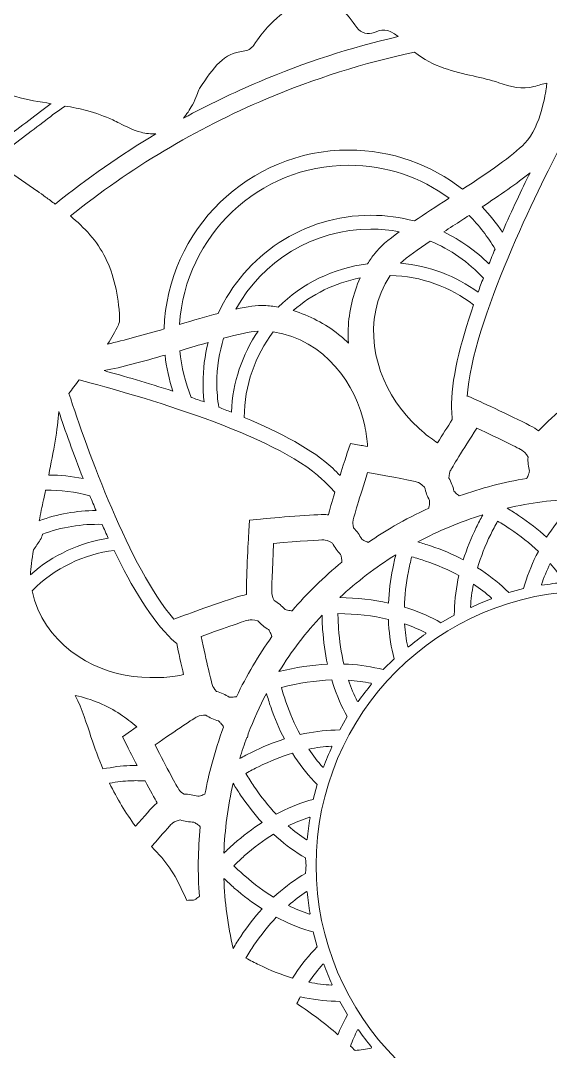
# Model space of a CAD drawing. Header units: millimetres. Extents: x -1844 to 2932, y -490 to 399.
# Drawn here: x -717.1 to -624.4, y -205.6 to -25.3 of the extents above; entities that cross this region are included whole.
import ezdxf

# ---------------------------------------------------------------- set-up
doc = ezdxf.new("R2010")
doc.units = ezdxf.units.MM
doc.header["$MEASUREMENT"] = 0
doc.layers.add('Layer 3', color=7, linetype='Continuous')

# ---------------------------------------------------------------- blocks, each defined once
blk = doc.blocks.new('block 2')
at = {"layer": 'Layer 3', "lineweight": 0}
for points, knots in [([(-427.53, 398.64), (-673.02, 398.64), (-872.03, 199.63), (-872.03, -45.86), (-872.03, -291.35), (-673.02, -490.36), (-427.53, -490.36), (-182.04, -490.36), (16.97, -291.35), (16.97, -45.86), (16.97, 199.63), (-182.04, 398.64), (-427.53, 398.64)], [0, 0, 0, 0, 1, 1, 1, 2, 2, 2, 3, 3, 3, 4, 4, 4, 4]), ([(-688.63, -42.4), (-688.07, -41.71), (-687.55, -40.94), (-687.06, -40.06), (-686.73, -39.47), (-686.5, -38.89), (-686.31, -38.37), (-686.13, -37.92), (-685.97, -37.49), (-685.79, -37.21), (-683.36, -33.44), (-681.52, -30.95), (-678.17, -30.67), (-677.43, -30.6), (-676.75, -30.21), (-676.33, -29.6), (-675.44, -28.32), (-674.67, -27.33), (-673.9, -26.48), (-671.14, -23.43), (-667.92, -21.55), (-665.28, -21.44), (-663.71, -21.37), (-662.33, -21.93), (-661.06, -23.13), (-660.02, -24.1), (-659.15, -25.29), (-658.27, -26.54), (-657.58, -27.51), (-656.3, -27.87), (-655.21, -27.38), (-654.07, -26.87), (-652.87, -26.57), (-651.05, -28.11), (-659.34, -30.03), (-667.47, -32.65), (-675.38, -36), (-679.92, -37.92), (-684.34, -40.06), (-688.63, -42.4)], [0, 0, 0, 0, 1, 1, 1, 2, 2, 2, 3, 3, 3, 4, 4, 4, 5, 5, 5, 6, 6, 6, 7, 7, 7, 8, 8, 8, 9, 9, 9, 10, 10, 10, 11, 11, 11, 12, 12, 12, 13, 13, 13, 13]), ([(-732.71, -44.27), (-732.71, -44.27), (-733.1, -44), (-733.1, -44), (-734.5, -43.05), (-735.91, -42.07), (-737.27, -41.05), (-735.26, -37.51), (-732.62, -33.45), (-729.24, -29.3), (-728.05, -32.27), (-726.27, -34.51), (-723.86, -36.08), (-720.15, -38.47), (-715.9, -39.19), (-711.77, -39.85), (-712.4, -40.28), (-713.01, -40.74), (-713.62, -41.2), (-715.01, -42.25), (-716.4, -43.31), (-717.79, -44.36), (-718.84, -45.15), (-719.89, -45.95), (-720.93, -46.75), (-723.88, -46.52), (-726.81, -46.24), (-729.73, -45.89), (-730.81, -45.38), (-731.83, -44.88), (-732.71, -44.27)], [0, 0, 0, 0, 1, 1, 1, 2, 2, 2, 3, 3, 3, 4, 4, 4, 5, 5, 5, 6, 6, 6, 7, 7, 7, 8, 8, 8, 9, 9, 9, 10, 10, 10, 10]), ([(-674.11, -39.01), (-665.7, -35.45), (-657.03, -32.72), (-648.18, -30.82), (-644.93, -33.42), (-641.23, -34.25), (-637.9, -35), (-636.33, -35.35), (-634.85, -35.68), (-633.44, -36.17), (-631.41, -36.87), (-629.25, -37.44), (-627.27, -36.85), (-626.45, -36.6), (-625.71, -36.4), (-625.02, -36.26), (-625.02, -36.26), (-625.16, -37.39), (-625.16, -37.39), (-625.17, -37.46), (-626.01, -43.86), (-628.86, -46.77), (-631.06, -49.02), (-635.3, -51.9), (-639.77, -54.83), (-645.26, -50.52), (-652.17, -47.95), (-659.68, -47.95), (-677.16, -47.95), (-691.45, -61.89), (-692.01, -79.25), (-695.51, -80.27), (-698.99, -81.26), (-701.91, -81.9), (-701.2, -80.84), (-700.55, -79.74), (-700.02, -78.56), (-699.85, -78.19), (-699.77, -77.79), (-699.79, -77.39), (-700.01, -73.21), (-700.82, -69.75), (-702.27, -66.82), (-703.74, -63.85), (-705.99, -61.5), (-708.41, -59.49), (-697.98, -51.12), (-686.5, -44.25), (-674.11, -39.01)], [0, 0, 0, 0, 1, 1, 1, 2, 2, 2, 3, 3, 3, 4, 4, 4, 5, 5, 5, 6, 6, 6, 7, 7, 7, 8, 8, 8, 9, 9, 9, 10, 10, 10, 11, 11, 11, 12, 12, 12, 13, 13, 13, 14, 14, 14, 15, 15, 15, 16, 16, 16, 16]), ([(-721.96, -49.79), (-721.57, -49.46), (-721.17, -49.14), (-720.76, -48.83), (-719.44, -47.82), (-718.11, -46.82), (-716.79, -45.81), (-715.45, -44.8), (-714.11, -43.78), (-712.76, -42.76), (-711.6, -41.88), (-710.67, -41.15), (-709.31, -40.26), (-708.09, -40.47), (-706.73, -40.72), (-705.61, -41.03), (-703.9, -41.5), (-702.39, -42.04), (-701.01, -42.68), (-700.62, -42.86), (-700.23, -43.06), (-699.81, -43.28), (-698.69, -43.84), (-697.43, -44.48), (-696.03, -44.84), (-695.18, -45.06), (-694.31, -45.16), (-693.44, -45.13), (-699.59, -48.79), (-705.48, -52.89), (-711.06, -57.42), (-711.63, -57), (-712.2, -56.58), (-712.76, -56.18), (-713.25, -55.82), (-713.74, -55.47), (-714.21, -55.12), (-714.24, -55.1), (-714.26, -55.09), (-714.28, -55.07), (-714.28, -55.07), (-721.61, -50.04), (-721.61, -50.04), (-721.73, -49.96), (-721.84, -49.87), (-721.96, -49.79)], [0, 0, 0, 0, 1, 1, 1, 2, 2, 2, 3, 3, 3, 4, 4, 4, 5, 5, 5, 6, 6, 6, 7, 7, 7, 8, 8, 8, 9, 9, 9, 10, 10, 10, 11, 11, 11, 12, 12, 12, 13, 13, 13, 14, 14, 14, 15, 15, 15, 15]), ([(-603.3, -92.05), (-603.26, -93.25), (-603.28, -94.43), (-603.35, -95.58), (-604.7, -96.3), (-605.88, -96.96), (-606.49, -97.34), (-606.58, -97.22), (-606.68, -97.1), (-606.77, -96.99), (-607.75, -95.87), (-613.64, -90.92), (-615.42, -89.44), (-615.42, -89.44), (-616.89, -88.2), (-616.89, -88.2), (-616.89, -88.2), (-618.32, -89.49), (-618.32, -89.49), (-619.48, -90.53), (-625.06, -95.55), (-626.47, -97.09), (-626.59, -96.99), (-626.71, -96.91), (-626.83, -96.82), (-628.06, -95.99), (-635.03, -92.74), (-637.14, -91.76), (-637.14, -91.76), (-638.88, -90.95), (-638.88, -90.95), (-638.88, -90.95), (-638.97, -91.09), (-638.97, -91.09), (-638.09, -77.87), (-626.24, -54.25), (-622.55, -47.18), (-618.21, -54.38), (-603.69, -79.4), (-603.3, -92.05)], [0, 0, 0, 0, 1, 1, 1, 2, 2, 2, 3, 3, 3, 4, 4, 4, 5, 5, 5, 6, 6, 6, 7, 7, 7, 8, 8, 8, 9, 9, 9, 10, 10, 10, 11, 11, 11, 12, 12, 12, 13, 13, 13, 13]), ([(-689.3, -78.45), (-688.34, -62.94), (-675.42, -50.61), (-659.68, -50.61), (-653.12, -50.61), (-647.05, -52.75), (-642.14, -56.37), (-642.19, -56.41), (-642.25, -56.44), (-642.3, -56.48), (-644.41, -57.85), (-646.41, -59.15), (-648.2, -60.37), (-650.63, -59.72), (-653.18, -59.37), (-655.81, -59.37), (-667.65, -59.37), (-677.88, -66.41), (-682.53, -76.53), (-684.6, -77.07), (-686.88, -77.74), (-689.3, -78.45)], [0, 0, 0, 0, 1, 1, 1, 2, 2, 2, 3, 3, 3, 4, 4, 4, 5, 5, 5, 6, 6, 6, 7, 7, 7, 7]), ([(-636.36, -57.91), (-633.23, -55.84), (-630.25, -53.8), (-627.96, -51.92), (-629.41, -54.88), (-631.11, -58.46), (-632.8, -62.32), (-633.86, -60.75), (-635.05, -59.27), (-636.36, -57.91)], [0, 0, 0, 0, 1, 1, 1, 2, 2, 2, 3, 3, 3, 3]), ([(-634.08, -65.29), (-634.44, -66.15), (-634.8, -67.01), (-635.15, -67.88), (-637.45, -65.61), (-640.12, -63.71), (-643.06, -62.28), (-642, -61.59), (-640.93, -60.89), (-639.88, -60.21), (-639.47, -59.94), (-639.05, -59.67), (-638.63, -59.39), (-636.88, -61.16), (-635.35, -63.14), (-634.08, -65.29)], [0, 0, 0, 0, 1, 1, 1, 2, 2, 2, 3, 3, 3, 4, 4, 4, 5, 5, 5, 5]), ([(-656.39, -67.85), (-662.45, -68.61), (-667.9, -71.36), (-672.05, -75.43), (-672.87, -75.29), (-673.68, -75.19), (-674.49, -75.16), (-675.74, -75.09), (-677.43, -75.34), (-679.44, -75.78), (-674.84, -67.45), (-665.98, -61.79), (-655.81, -61.79), (-654.12, -61.79), (-652.47, -61.95), (-650.86, -62.25), (-652.79, -63.67), (-654.3, -64.95), (-655.15, -66.05), (-655.59, -66.62), (-656, -67.23), (-656.39, -67.85)], [0, 0, 0, 0, 1, 1, 1, 2, 2, 2, 3, 3, 3, 4, 4, 4, 5, 5, 5, 6, 6, 6, 7, 7, 7, 7]), ([(-636.13, -70.36), (-636.45, -71.18), (-636.76, -72), (-637.06, -72.82), (-640.94, -70), (-645.6, -68.18), (-650.64, -67.75), (-649.44, -66.67), (-647.56, -65.31), (-645.44, -63.87), (-641.89, -65.36), (-638.72, -67.59), (-636.13, -70.36)], [0, 0, 0, 0, 1, 1, 1, 2, 2, 2, 3, 3, 3, 4, 4, 4, 4]), ([(-650.61, -93.12), (-655.21, -87.28), (-657.59, -77.7), (-652.44, -69.9), (-646.96, -70.02), (-641.91, -71.92), (-637.85, -75.04), (-640.19, -81.78), (-641.83, -88.35), (-641.68, -93.23), (-641.66, -93.86), (-641.63, -94.49), (-641.58, -95.11), (-642.37, -96.35), (-643.33, -97.84), (-644.14, -99.16), (-645.6, -98.28), (-647.94, -96.51), (-650.61, -93.12)], [0, 0, 0, 0, 1, 1, 1, 2, 2, 2, 3, 3, 3, 4, 4, 4, 5, 5, 5, 6, 6, 6, 6]), ([(-659.75, -81.72), (-660.3, -81.19), (-660.87, -80.68), (-661.47, -80.21), (-663.83, -78.34), (-666.58, -76.91), (-669.42, -76.05), (-666.14, -73.2), (-662.13, -71.18), (-657.7, -70.34), (-658.94, -73.09), (-659.67, -76.16), (-659.79, -79.24), (-659.82, -80.06), (-659.8, -80.89), (-659.75, -81.72)], [0, 0, 0, 0, 1, 1, 1, 2, 2, 2, 3, 3, 3, 4, 4, 4, 5, 5, 5, 5]), ([(-681.6, -80.88), (-679.16, -80.23), (-676.99, -79.74), (-675.55, -79.62), (-678.32, -83.7), (-680.02, -88.57), (-680.22, -93.82), (-680.95, -93.53), (-681.7, -93.25), (-682.44, -92.96), (-682.66, -91.59), (-682.78, -90.19), (-682.78, -88.76), (-682.78, -86.02), (-682.36, -83.37), (-681.6, -80.88)], [0, 0, 0, 0, 1, 1, 1, 2, 2, 2, 3, 3, 3, 4, 4, 4, 5, 5, 5, 5]), ([(-661.22, -104.89), (-661.63, -104.47), (-662.06, -104.04), (-662.49, -103.63), (-665.93, -100.4), (-671.66, -97.38), (-677.99, -94.73), (-677.96, -89.11), (-676.06, -83.94), (-672.9, -79.77), (-663.88, -81.13), (-658.32, -89.03), (-656.9, -96.22), (-656.65, -97.46), (-656.48, -98.67), (-656.38, -99.83), (-656.88, -99.74), (-657.27, -99.68), (-657.52, -99.63), (-657.52, -99.63), (-659.41, -99.3), (-659.41, -99.3), (-659.41, -99.3), (-660.01, -101.13), (-660.01, -101.13), (-660.2, -101.72), (-660.68, -103.2), (-661.22, -104.89)], [0, 0, 0, 0, 1, 1, 1, 2, 2, 2, 3, 3, 3, 4, 4, 4, 5, 5, 5, 6, 6, 6, 7, 7, 7, 8, 8, 8, 9, 9, 9, 9]), ([(-685.01, -92.02), (-685.77, -91.75), (-686.53, -91.48), (-687.28, -91.22), (-688.3, -88.65), (-688.97, -85.92), (-689.24, -83.06), (-689.11, -83.03), (-688.99, -82.99), (-688.87, -82.95), (-687.37, -82.51), (-685.83, -82.06), (-684.32, -81.63), (-684.89, -83.91), (-685.2, -86.3), (-685.2, -88.76), (-685.2, -89.86), (-685.13, -90.95), (-685.01, -92.02)], [0, 0, 0, 0, 1, 1, 1, 2, 2, 2, 3, 3, 3, 4, 4, 4, 5, 5, 5, 6, 6, 6, 6]), ([(-690.5, -90.14), (-694.89, -88.71), (-699.08, -87.5), (-702.53, -86.55), (-699.4, -85.97), (-695.65, -84.93), (-691.84, -83.82), (-691.6, -86), (-691.15, -88.12), (-690.5, -90.14)], [0, 0, 0, 0, 1, 1, 1, 2, 2, 2, 3, 3, 3, 3]), ([(-708.67, -90.55), (-708.11, -89.75), (-707.5, -88.97), (-706.86, -88.18), (-696.4, -90.9), (-672.67, -97.72), (-664.32, -105.57), (-663.55, -106.3), (-662.82, -107.05), (-662.13, -107.81), (-662.64, -109.48), (-663.09, -111.01), (-663.26, -111.79), (-663.41, -111.77), (-663.57, -111.75), (-663.71, -111.74), (-665.21, -111.64), (-672.86, -112.31), (-675.16, -112.51), (-675.16, -112.51), (-677.08, -112.69), (-677.08, -112.69), (-677.08, -112.69), (-677.18, -114.61), (-677.18, -114.61), (-677.27, -116.16), (-677.66, -123.64), (-677.57, -125.74), (-677.72, -125.76), (-677.87, -125.78), (-678.02, -125.81), (-679.47, -126.09), (-686.7, -128.72), (-688.88, -129.52), (-688.88, -129.52), (-690.3, -130.04), (-690.3, -130.04), (-698.04, -121.12), (-705.45, -100.35), (-708.67, -90.55)], [0, 0, 0, 0, 1, 1, 1, 2, 2, 2, 3, 3, 3, 4, 4, 4, 5, 5, 5, 6, 6, 6, 7, 7, 7, 8, 8, 8, 9, 9, 9, 10, 10, 10, 11, 11, 11, 12, 12, 12, 13, 13, 13, 13]), ([(-712.21, -104.81), (-711.37, -100.72), (-710.65, -96.78), (-710.44, -93.69), (-709.33, -97), (-707.89, -101.09), (-706.2, -105.42), (-708.18, -105.03), (-710.19, -104.83), (-712.21, -104.81)], [0, 0, 0, 0, 1, 1, 1, 2, 2, 2, 3, 3, 3, 3]), ([(-641.91, -104.1), (-641.67, -103.56), (-639.74, -100.46), (-637.26, -96.61), (-633.1, -98.56), (-629.82, -100.17), (-629.32, -100.5), (-629.17, -100.61), (-628.67, -100.99), (-628.31, -101.71), (-628.35, -102.53), (-628.27, -103.35), (-628.06, -104.14), (-628.1, -104.33), (-628.16, -104.51), (-628.22, -104.69), (-628.32, -104.95), (-628.42, -105.18), (-628.53, -105.4), (-632.53, -106.06), (-636.5, -107.09), (-640.34, -108.46), (-640.44, -108.39), (-640.53, -108.32), (-640.63, -108.24), (-640.88, -108.05), (-641.09, -107.84), (-641.29, -107.61), (-641.46, -106.81), (-641.75, -106.05), (-642.15, -105.34), (-642.15, -104.72), (-641.99, -104.27), (-641.91, -104.1)], [0, 0, 0, 0, 1, 1, 1, 2, 2, 2, 3, 3, 3, 4, 4, 4, 5, 5, 5, 6, 6, 6, 7, 7, 7, 8, 8, 8, 9, 9, 9, 10, 10, 10, 11, 11, 11, 11]), ([(-651.72, -113.72), (-653.25, -114.6), (-654.77, -115.57), (-656.27, -116.59), (-656.39, -116.55), (-656.51, -116.51), (-656.63, -116.45), (-656.63, -116.45), (-656.63, -116.45), (-656.63, -116.45), (-656.92, -116.33), (-657.18, -116.19), (-657.42, -116.02), (-657.8, -115.29), (-658.27, -114.63), (-658.85, -114.05), (-659.01, -113.45), (-658.96, -112.97), (-658.93, -112.79), (-658.84, -112.19), (-657.8, -108.77), (-656.38, -104.35), (-651.86, -105.15), (-648.27, -105.86), (-647.71, -106.05), (-647.53, -106.11), (-646.95, -106.35), (-646.41, -106.95), (-646.24, -107.76), (-645.95, -108.53), (-645.55, -109.24), (-645.54, -109.43), (-645.54, -109.62), (-645.56, -109.82), (-645.59, -110.1), (-645.63, -110.37), (-645.68, -110.62), (-647.75, -111.56), (-649.78, -112.6), (-651.72, -113.72)], [0, 0, 0, 0, 1, 1, 1, 2, 2, 2, 3, 3, 3, 4, 4, 4, 5, 5, 5, 6, 6, 6, 7, 7, 7, 8, 8, 8, 9, 9, 9, 10, 10, 10, 11, 11, 11, 12, 12, 12, 13, 13, 13, 13]), ([(-705, -108.43), (-704.65, -109.29), (-704.29, -110.16), (-703.93, -111.02), (-707.3, -111.04), (-710.68, -111.63), (-713.88, -112.8), (-713.63, -111.58), (-713.37, -110.36), (-713.12, -109.16), (-713, -108.6), (-712.88, -108.04), (-712.76, -107.48), (-710.15, -107.46), (-707.54, -107.77), (-705, -108.43)], [0, 0, 0, 0, 1, 1, 1, 2, 2, 2, 3, 3, 3, 4, 4, 4, 5, 5, 5, 5]), ([(-629.95, -111.89), (-630.59, -111.46), (-631.26, -111.04), (-631.95, -110.62), (-627.93, -109.68), (-623.82, -109.13), (-619.69, -108.99), (-620.29, -109.61), (-620.86, -110.22), (-621.39, -110.84), (-622.77, -112.43), (-623.99, -114.06), (-625.05, -115.71), (-626.52, -114.36), (-628.16, -113.09), (-629.95, -111.89)], [0, 0, 0, 0, 1, 1, 1, 2, 2, 2, 3, 3, 3, 4, 4, 4, 5, 5, 5, 5]), ([(-645.37, -117.21), (-646.08, -116.97), (-646.83, -116.73), (-647.59, -116.51), (-643.95, -114.57), (-640.14, -112.99), (-636.23, -111.78), (-636.63, -112.52), (-637.02, -113.26), (-637.37, -113.98), (-638.29, -115.87), (-639.05, -117.76), (-639.64, -119.63), (-641.42, -118.71), (-643.33, -117.9), (-645.37, -117.21)], [0, 0, 0, 0, 1, 1, 1, 2, 2, 2, 3, 3, 3, 4, 4, 4, 5, 5, 5, 5]), ([(-713.69, -116.14), (-713.49, -115.84), (-713.37, -115.51), (-713.31, -115.17), (-709.96, -113.91), (-706.41, -113.34), (-702.87, -113.45), (-702.52, -114.26), (-702.15, -115.06), (-701.78, -115.86), (-706.7, -116.64), (-711.44, -118.77), (-715.41, -122.25), (-715.36, -121.11), (-715.15, -119.61), (-714.86, -117.91), (-714.48, -117.32), (-714.09, -116.74), (-713.69, -116.14)], [0, 0, 0, 0, 1, 1, 1, 2, 2, 2, 3, 3, 3, 4, 4, 4, 5, 5, 5, 6, 6, 6, 6]), ([(-637.15, -121.04), (-636.58, -119.12), (-635.81, -117.17), (-634.85, -115.2), (-634.48, -114.44), (-634.07, -113.66), (-633.63, -112.87), (-632.89, -113.31), (-632.18, -113.76), (-631.51, -114.21), (-629.65, -115.45), (-627.98, -116.78), (-626.5, -118.18), (-627.5, -120.07), (-628.29, -121.98), (-628.86, -123.91), (-628.86, -123.91), (-629.08, -124.65), (-629.08, -124.65), (-629.08, -124.65), (-631.67, -125.35), (-631.67, -125.35), (-631.67, -125.35), (-632.23, -124.82), (-632.23, -124.82), (-633.69, -123.43), (-635.34, -122.17), (-637.15, -121.04)], [0, 0, 0, 0, 1, 1, 1, 2, 2, 2, 3, 3, 3, 4, 4, 4, 5, 5, 5, 6, 6, 6, 7, 7, 7, 8, 8, 8, 9, 9, 9, 9]), ([(-669.61, -128.57), (-669.72, -128.56), (-669.84, -128.55), (-669.95, -128.53), (-670.26, -128.49), (-670.56, -128.42), (-670.84, -128.32), (-671.39, -127.71), (-672.02, -127.19), (-672.72, -126.78), (-673.03, -126.24), (-673.11, -125.77), (-673.13, -125.59), (-673.19, -124.99), (-673.08, -121.41), (-672.85, -116.77), (-668.2, -116.37), (-664.62, -116.13), (-664.03, -116.17), (-663.84, -116.19), (-663.22, -116.27), (-662.55, -116.71), (-662.17, -117.44), (-661.69, -118.11), (-661.12, -118.69), (-661.06, -118.88), (-661.02, -119.06), (-660.98, -119.25), (-660.93, -119.53), (-660.9, -119.8), (-660.89, -120.05), (-664.05, -122.63), (-666.98, -125.49), (-669.61, -128.57)], [0, 0, 0, 0, 1, 1, 1, 2, 2, 2, 3, 3, 3, 4, 4, 4, 5, 5, 5, 6, 6, 6, 7, 7, 7, 8, 8, 8, 9, 9, 9, 10, 10, 10, 11, 11, 11, 11]), ([(-715.12, -125.05), (-711.09, -121.03), (-706.03, -118.68), (-700.78, -117.99), (-697.67, -124.41), (-694.19, -130.21), (-690.63, -133.56), (-690.36, -133.82), (-690.08, -134.07), (-689.81, -134.31), (-689.47, -135.86), (-689.01, -137.95), (-688.6, -139.72), (-690.26, -140.13), (-693.16, -140.53), (-697.44, -140.03), (-704.79, -139.16), (-713.19, -134.11), (-715.12, -125.05)], [0, 0, 0, 0, 1, 1, 1, 2, 2, 2, 3, 3, 3, 4, 4, 4, 5, 5, 5, 6, 6, 6, 6]), ([(-651.99, -121.15), (-652.39, -123.22), (-652.64, -125.24), (-652.73, -127.2), (-655.38, -126.62), (-658.23, -126.3), (-661.26, -126.24), (-658.27, -123.47), (-655, -120.96), (-651.46, -118.76), (-651.66, -119.57), (-651.84, -120.37), (-651.99, -121.15)], [0, 0, 0, 0, 1, 1, 1, 2, 2, 2, 3, 3, 3, 4, 4, 4, 4]), ([(-649.96, -127.92), (-649.9, -125.91), (-649.66, -123.83), (-649.25, -121.68), (-649.09, -120.85), (-648.89, -119.99), (-648.67, -119.11), (-647.84, -119.35), (-647.04, -119.6), (-646.27, -119.86), (-644.16, -120.58), (-642.2, -121.43), (-640.4, -122.39), (-640.88, -124.48), (-641.15, -126.53), (-641.2, -128.54), (-641.2, -128.54), (-641.22, -129.31), (-641.22, -129.31), (-641.22, -129.31), (-643.55, -130.66), (-643.55, -130.66), (-643.55, -130.66), (-644.23, -130.29), (-644.23, -130.29), (-646, -129.33), (-647.91, -128.54), (-649.96, -127.92)], [0, 0, 0, 0, 1, 1, 1, 2, 2, 2, 3, 3, 3, 4, 4, 4, 5, 5, 5, 6, 6, 6, 7, 7, 7, 8, 8, 8, 9, 9, 9, 9]), ([(-624.44, -120.3), (-623.54, -121.32), (-622.73, -122.38), (-622.02, -123.47), (-622.04, -123.51), (-622.06, -123.56), (-622.08, -123.61), (-623.35, -123.72), (-624.62, -123.89), (-625.87, -124.1), (-625.9, -124.07), (-625.93, -124.03), (-625.96, -123.99), (-625.55, -122.75), (-625.04, -121.52), (-624.44, -120.3)], [0, 0, 0, 0, 1, 1, 1, 2, 2, 2, 3, 3, 3, 4, 4, 4, 5, 5, 5, 5]), ([(-637.87, -123.91), (-636.73, -124.66), (-635.68, -125.47), (-634.71, -126.34), (-634.72, -126.39), (-634.72, -126.44), (-634.73, -126.49), (-635.93, -126.93), (-637.1, -127.42), (-638.26, -127.96), (-638.3, -127.93), (-638.34, -127.9), (-638.38, -127.87), (-638.31, -126.57), (-638.14, -125.25), (-637.87, -123.91)], [0, 0, 0, 0, 1, 1, 1, 2, 2, 2, 3, 3, 3, 4, 4, 4, 5, 5, 5, 5]), ([(-665.41, -173.09), (-665.41, -146.59), (-643.94, -125.11), (-617.45, -125.11), (-590.97, -125.11), (-569.5, -146.59), (-569.5, -173.09), (-569.5, -199.58), (-590.97, -221.06), (-617.45, -221.06), (-643.94, -221.06), (-665.41, -199.58), (-665.41, -173.09)], [0, 0, 0, 0, 1, 1, 1, 2, 2, 2, 3, 3, 3, 4, 4, 4, 4]), ([(-663.41, -137.9), (-666.12, -138.02), (-668.96, -138.45), (-671.9, -139.19), (-669.71, -135.65), (-667.2, -132.36), (-664.37, -129.34), (-664.35, -130.2), (-664.32, -131.05), (-664.26, -131.86), (-664.11, -133.97), (-663.83, -135.98), (-663.41, -137.9)], [0, 0, 0, 0, 1, 1, 1, 2, 2, 2, 3, 3, 3, 4, 4, 4, 4]), ([(-660.53, -137.88), (-661, -135.92), (-661.32, -133.85), (-661.47, -131.67), (-661.53, -130.82), (-661.57, -129.94), (-661.58, -129.04), (-658.41, -129.08), (-655.46, -129.42), (-652.75, -130.06), (-652.67, -132.2), (-652.4, -134.25), (-651.93, -136.21), (-651.93, -136.21), (-651.75, -136.96), (-651.75, -136.96), (-651.75, -136.96), (-653.65, -138.86), (-653.65, -138.86), (-653.65, -138.86), (-654.39, -138.68), (-654.39, -138.68), (-656.35, -138.21), (-658.4, -137.95), (-660.53, -137.88)], [0, 0, 0, 0, 1, 1, 1, 2, 2, 2, 3, 3, 3, 4, 4, 4, 5, 5, 5, 6, 6, 6, 7, 7, 7, 8, 8, 8, 8]), ([(-677.18, -130.18), (-676.99, -130.14), (-676.37, -130.05), (-675.6, -130.31), (-675.05, -130.92), (-674.42, -131.44), (-673.71, -131.86), (-673.61, -132.02), (-673.52, -132.19), (-673.44, -132.36), (-673.32, -132.61), (-673.23, -132.85), (-673.15, -133.08), (-675.51, -136.37), (-677.59, -139.9), (-679.34, -143.59), (-679.46, -143.61), (-679.58, -143.63), (-679.7, -143.64), (-680.01, -143.68), (-680.31, -143.69), (-680.61, -143.67), (-681.3, -143.22), (-682.04, -142.89), (-682.83, -142.67), (-683.27, -142.23), (-683.46, -141.8), (-683.53, -141.62), (-683.74, -141.07), (-684.57, -137.51), (-685.54, -133.04), (-681.16, -131.45), (-677.77, -130.29), (-677.18, -130.18)], [0, 0, 0, 0, 1, 1, 1, 2, 2, 2, 3, 3, 3, 4, 4, 4, 5, 5, 5, 6, 6, 6, 7, 7, 7, 8, 8, 8, 9, 9, 9, 10, 10, 10, 11, 11, 11, 11]), ([(-646.21, -132.57), (-647.24, -133.3), (-648.24, -134.08), (-649.21, -134.89), (-649.27, -134.87), (-649.32, -134.85), (-649.37, -134.83), (-649.64, -133.55), (-649.82, -132.23), (-649.91, -130.87), (-648.62, -131.31), (-647.39, -131.82), (-646.22, -132.4), (-646.22, -132.46), (-646.21, -132.51), (-646.21, -132.57)], [0, 0, 0, 0, 1, 1, 1, 2, 2, 2, 3, 3, 3, 4, 4, 4, 5, 5, 5, 5]), ([(-668.19, -150.23), (-669.15, -148.47), (-669.99, -146.55), (-670.7, -144.47), (-670.98, -143.67), (-671.24, -142.83), (-671.48, -141.96), (-668.41, -141.18), (-665.47, -140.75), (-662.68, -140.67), (-662.06, -142.71), (-661.26, -144.63), (-660.3, -146.4), (-660.3, -146.4), (-659.94, -147.07), (-659.94, -147.07), (-659.94, -147.07), (-661.28, -149.4), (-661.28, -149.4), (-661.28, -149.4), (-662.05, -149.42), (-662.05, -149.42), (-664.06, -149.47), (-666.11, -149.75), (-668.19, -150.23)], [0, 0, 0, 0, 1, 1, 1, 2, 2, 2, 3, 3, 3, 4, 4, 4, 5, 5, 5, 6, 6, 6, 7, 7, 7, 8, 8, 8, 8]), ([(-655.72, -141.4), (-656.52, -142.37), (-657.3, -143.38), (-658.03, -144.41), (-658.08, -144.41), (-658.14, -144.4), (-658.19, -144.4), (-658.78, -143.24), (-659.28, -142), (-659.72, -140.72), (-658.37, -140.8), (-657.05, -140.97), (-655.78, -141.24), (-655.76, -141.29), (-655.74, -141.35), (-655.72, -141.4)], [0, 0, 0, 0, 1, 1, 1, 2, 2, 2, 3, 3, 3, 4, 4, 4, 5, 5, 5, 5]), ([(-704.81, -150.62), (-705.55, -148.33), (-706.36, -145.81), (-707.56, -143.38), (-704.66, -143.99), (-701.94, -145.16), (-699.7, -146.66), (-698.65, -147.36), (-697.67, -148.1), (-696.79, -148.85), (-697.2, -149.13), (-697.52, -149.36), (-697.73, -149.5), (-697.73, -149.5), (-699.3, -150.61), (-699.3, -150.61), (-699.3, -150.61), (-698.43, -152.33), (-698.43, -152.33), (-698.08, -153.02), (-697.45, -154.25), (-696.74, -155.62), (-697.16, -155.62), (-697.58, -155.62), (-698, -155.64), (-699.44, -155.68), (-701.03, -155.9), (-702.71, -156.24), (-703.48, -154.45), (-704.18, -152.59), (-704.81, -150.62)], [0, 0, 0, 0, 1, 1, 1, 2, 2, 2, 3, 3, 3, 4, 4, 4, 5, 5, 5, 6, 6, 6, 7, 7, 7, 8, 8, 8, 9, 9, 9, 10, 10, 10, 10]), ([(-670.96, -150.99), (-672.86, -151.6), (-674.78, -152.38), (-676.71, -153.33), (-677.39, -153.66), (-678.07, -154.02), (-678.77, -154.41), (-678.39, -153.17), (-677.98, -151.94), (-677.53, -150.73), (-677.53, -150.73), (-677.44, -150.72), (-677.44, -150.72), (-677.44, -150.72), (-677.29, -150.09), (-677.29, -150.09), (-676.36, -147.65), (-675.29, -145.29), (-674.09, -143.02), (-673.85, -143.83), (-673.61, -144.63), (-673.34, -145.39), (-672.66, -147.38), (-671.86, -149.25), (-670.96, -150.99)], [0, 0, 0, 0, 1, 1, 1, 2, 2, 2, 3, 3, 3, 4, 4, 4, 5, 5, 5, 6, 6, 6, 7, 7, 7, 8, 8, 8, 8]), ([(-683.67, -155.37), (-684.12, -157.07), (-684.52, -158.83), (-684.86, -160.62), (-684.97, -160.67), (-685.09, -160.72), (-685.21, -160.77), (-685.49, -160.88), (-685.8, -160.97), (-686.11, -161.02), (-686.89, -160.77), (-687.69, -160.64), (-688.5, -160.64), (-688.87, -160.43), (-689.18, -160.15), (-689.43, -159.81), (-689.78, -159.32), (-691.5, -156.11), (-693.59, -152.03), (-689.83, -149.41), (-686.79, -147.37), (-686.25, -147.11), (-686.25, -147.11), (-686.25, -147.11), (-686.25, -147.11), (-685.77, -146.87), (-685.25, -146.77), (-684.72, -146.82), (-684.03, -147.27), (-683.28, -147.61), (-682.48, -147.83), (-682.33, -147.96), (-682.2, -148.1), (-682.08, -148.25), (-681.89, -148.47), (-681.73, -148.69), (-681.59, -148.9), (-682.39, -151.03), (-683.09, -153.2), (-683.67, -155.37)], [0, 0, 0, 0, 1, 1, 1, 2, 2, 2, 3, 3, 3, 4, 4, 4, 5, 5, 5, 6, 6, 6, 7, 7, 7, 8, 8, 8, 9, 9, 9, 10, 10, 10, 11, 11, 11, 12, 12, 12, 13, 13, 13, 13]), ([(-666.68, -152.76), (-665.34, -152.49), (-664.02, -152.32), (-662.72, -152.25), (-662.69, -152.29), (-662.66, -152.33), (-662.63, -152.37), (-663.16, -153.52), (-663.65, -154.7), (-664.1, -155.9), (-664.14, -155.91), (-664.19, -155.91), (-664.24, -155.92), (-665.11, -154.95), (-665.92, -153.9), (-666.68, -152.76)], [0, 0, 0, 0, 1, 1, 1, 2, 2, 2, 3, 3, 3, 4, 4, 4, 5, 5, 5, 5]), ([(-666.66, -161.77), (-668.59, -162.35), (-670.5, -163.14), (-672.39, -164.15), (-673.77, -162.69), (-675.07, -161.05), (-676.3, -159.24), (-676.77, -158.53), (-677.24, -157.79), (-677.7, -157.01), (-676.95, -156.59), (-676.21, -156.2), (-675.48, -155.84), (-673.48, -154.86), (-671.49, -154.07), (-669.54, -153.48), (-668.41, -155.3), (-667.15, -156.94), (-665.76, -158.4), (-665.76, -158.4), (-665.23, -158.96), (-665.23, -158.96), (-665.23, -158.96), (-665.92, -161.56), (-665.92, -161.56), (-665.92, -161.56), (-666.66, -161.77), (-666.66, -161.77)], [0, 0, 0, 0, 1, 1, 1, 2, 2, 2, 3, 3, 3, 4, 4, 4, 5, 5, 5, 6, 6, 6, 7, 7, 7, 8, 8, 8, 9, 9, 9, 9]), ([(-701.57, -158.73), (-700.26, -158.48), (-699.04, -158.34), (-697.91, -158.3), (-697.04, -158.27), (-696.19, -158.28), (-695.34, -158.31), (-694.47, -159.96), (-693.65, -161.46), (-693.2, -162.17), (-693.32, -162.26), (-693.44, -162.35), (-693.55, -162.45), (-694.09, -162.92), (-695.52, -164.53), (-697.02, -166.27), (-698.74, -163.91), (-700.25, -161.41), (-701.57, -158.73)], [0, 0, 0, 0, 1, 1, 1, 2, 2, 2, 3, 3, 3, 4, 4, 4, 5, 5, 5, 6, 6, 6, 6]), ([(-679.93, -158.74), (-679.49, -159.46), (-679.06, -160.15), (-678.62, -160.8), (-677.43, -162.55), (-676.18, -164.15), (-674.86, -165.6), (-676.54, -166.68), (-678.19, -167.93), (-679.82, -169.35), (-680.39, -169.85), (-680.97, -170.39), (-681.54, -170.94), (-681.4, -166.87), (-680.86, -162.79), (-679.93, -158.74)], [0, 0, 0, 0, 1, 1, 1, 2, 2, 2, 3, 3, 3, 4, 4, 4, 5, 5, 5, 5]), ([(-686.87, -179.21), (-687.27, -179.19), (-687.66, -179.2), (-688.05, -179.24), (-689.29, -176.4), (-690.67, -173.59), (-692.82, -171.31), (-693.29, -170.81), (-693.74, -170.31), (-694.19, -169.8), (-692.32, -167.62), (-690.97, -166.1), (-690.64, -165.81), (-690.64, -165.81), (-690.64, -165.81), (-690.64, -165.81), (-690.5, -165.69), (-690, -165.3), (-689.22, -165.14), (-688.43, -165.39), (-687.62, -165.53), (-686.8, -165.53), (-686.63, -165.62), (-686.47, -165.72), (-686.31, -165.83), (-686.08, -165.99), (-685.87, -166.16), (-685.68, -166.33), (-686.09, -170.39), (-686.14, -174.48), (-685.83, -178.52), (-685.91, -178.59), (-686, -178.66), (-686.09, -178.73), (-686.35, -178.92), (-686.6, -179.08), (-686.87, -179.21)], [0, 0, 0, 0, 1, 1, 1, 2, 2, 2, 3, 3, 3, 4, 4, 4, 5, 5, 5, 6, 6, 6, 7, 7, 7, 8, 8, 8, 9, 9, 9, 10, 10, 10, 11, 11, 11, 12, 12, 12, 12]), ([(-670.27, -166.2), (-669.05, -165.6), (-667.82, -165.09), (-666.58, -164.68), (-666.54, -164.71), (-666.5, -164.74), (-666.47, -164.77), (-666.68, -166.02), (-666.84, -167.28), (-666.96, -168.56), (-667, -168.58), (-667.05, -168.6), (-667.09, -168.62), (-668.19, -167.91), (-669.24, -167.1), (-670.27, -166.2)], [0, 0, 0, 0, 1, 1, 1, 2, 2, 2, 3, 3, 3, 4, 4, 4, 5, 5, 5, 5]), ([(-677.97, -171.45), (-676.29, -169.98), (-674.58, -168.71), (-672.85, -167.64), (-671.28, -169.1), (-669.64, -170.36), (-667.92, -171.41), (-667.92, -171.41), (-667.27, -171.81), (-667.27, -171.81), (-667.27, -171.81), (-667.17, -172.67), (-667.17, -173.12), (-667.17, -173.6), (-667.26, -174.5), (-667.26, -174.5), (-667.26, -174.5), (-667.92, -174.9), (-667.92, -174.9), (-669.64, -175.95), (-671.28, -177.22), (-672.84, -178.68), (-674.55, -177.63), (-676.23, -176.38), (-677.88, -174.95), (-678.53, -174.39), (-679.17, -173.79), (-679.82, -173.16), (-679.2, -172.56), (-678.58, -171.99), (-677.97, -171.45)], [0, 0, 0, 0, 1, 1, 1, 2, 2, 2, 3, 3, 3, 4, 4, 4, 5, 5, 5, 6, 6, 6, 7, 7, 7, 8, 8, 8, 9, 9, 9, 10, 10, 10, 10]), ([(-679.93, -187.62), (-680.87, -183.6), (-681.41, -179.5), (-681.55, -175.38), (-680.94, -175.96), (-680.33, -176.53), (-679.72, -177.06), (-678.13, -178.44), (-676.5, -179.66), (-674.85, -180.72), (-676.17, -182.17), (-677.42, -183.77), (-678.6, -185.52), (-679.05, -186.19), (-679.49, -186.9), (-679.93, -187.62)], [0, 0, 0, 0, 1, 1, 1, 2, 2, 2, 3, 3, 3, 4, 4, 4, 5, 5, 5, 5]), ([(-667.09, -177.69), (-667.04, -177.71), (-667, -177.73), (-666.95, -177.75), (-666.84, -179.02), (-666.67, -180.29), (-666.46, -181.54), (-666.49, -181.57), (-666.53, -181.6), (-666.57, -181.63), (-667.8, -181.22), (-669.04, -180.72), (-670.26, -180.11), (-669.24, -179.21), (-668.18, -178.4), (-667.09, -177.69)], [0, 0, 0, 0, 1, 1, 1, 2, 2, 2, 3, 3, 3, 4, 4, 4, 5, 5, 5, 5]), ([(-675.37, -190.52), (-676.12, -190.15), (-676.9, -189.75), (-677.68, -189.31), (-677.22, -188.53), (-676.75, -187.79), (-676.28, -187.08), (-675.06, -185.27), (-673.75, -183.63), (-672.38, -182.17), (-670.49, -183.17), (-668.58, -183.96), (-666.64, -184.53), (-666.64, -184.53), (-665.91, -184.75), (-665.91, -184.75), (-665.91, -184.75), (-665.21, -187.35), (-665.21, -187.35), (-665.21, -187.35), (-665.74, -187.91), (-665.74, -187.91), (-667.13, -189.37), (-668.38, -191.01), (-669.51, -192.83), (-671.44, -192.25), (-673.39, -191.49), (-675.37, -190.52)], [0, 0, 0, 0, 1, 1, 1, 2, 2, 2, 3, 3, 3, 4, 4, 4, 5, 5, 5, 6, 6, 6, 7, 7, 7, 8, 8, 8, 9, 9, 9, 9]), ([(-664.22, -190.38), (-664.17, -190.39), (-664.12, -190.4), (-664.07, -190.4), (-663.63, -191.6), (-663.14, -192.78), (-662.6, -193.93), (-662.63, -193.97), (-662.67, -194.01), (-662.69, -194.06), (-663.99, -193.98), (-665.31, -193.81), (-666.65, -193.55), (-665.9, -192.41), (-665.08, -191.35), (-664.22, -190.38)], [0, 0, 0, 0, 1, 1, 1, 2, 2, 2, 3, 3, 3, 4, 4, 4, 5, 5, 5, 5]), ([(-660.27, -199.9), (-660.76, -200.8), (-661.19, -201.74), (-661.59, -202.72), (-663.82, -200.78), (-666.21, -198.97), (-668.77, -197.27), (-668.58, -196.87), (-668.38, -196.47), (-668.17, -196.08), (-666.08, -196.56), (-664.03, -196.83), (-662.02, -196.88), (-662.02, -196.88), (-661.25, -196.9), (-661.25, -196.9), (-661.25, -196.9), (-659.9, -199.23), (-659.9, -199.23), (-659.9, -199.23), (-660.27, -199.9), (-660.27, -199.9)], [0, 0, 0, 0, 1, 1, 1, 2, 2, 2, 3, 3, 3, 4, 4, 4, 5, 5, 5, 6, 6, 6, 7, 7, 7, 7]), ([(-659.38, -204.72), (-659.01, -203.75), (-658.61, -202.8), (-658.16, -201.9), (-658.1, -201.9), (-658.05, -201.89), (-657.99, -201.89), (-657.26, -202.92), (-656.48, -203.92), (-655.68, -204.89), (-655.7, -204.95), (-655.72, -205), (-655.74, -205.06), (-656.66, -205.25), (-657.6, -205.39), (-658.57, -205.49), (-658.84, -205.23), (-659.11, -204.98), (-659.38, -204.72)], [0, 0, 0, 0, 1, 1, 1, 2, 2, 2, 3, 3, 3, 4, 4, 4, 5, 5, 5, 6, 6, 6, 6])]:
    blk.add_open_spline(points, degree=3, knots=knots, dxfattribs=at)

msp = doc.modelspace()

# ---------------------------------------------------------------- block references
at = {"layer": 'Layer 3'}
msp.add_blockref('block 2', (0, 0), dxfattribs=at)

doc.saveas('drawing.dxf')
